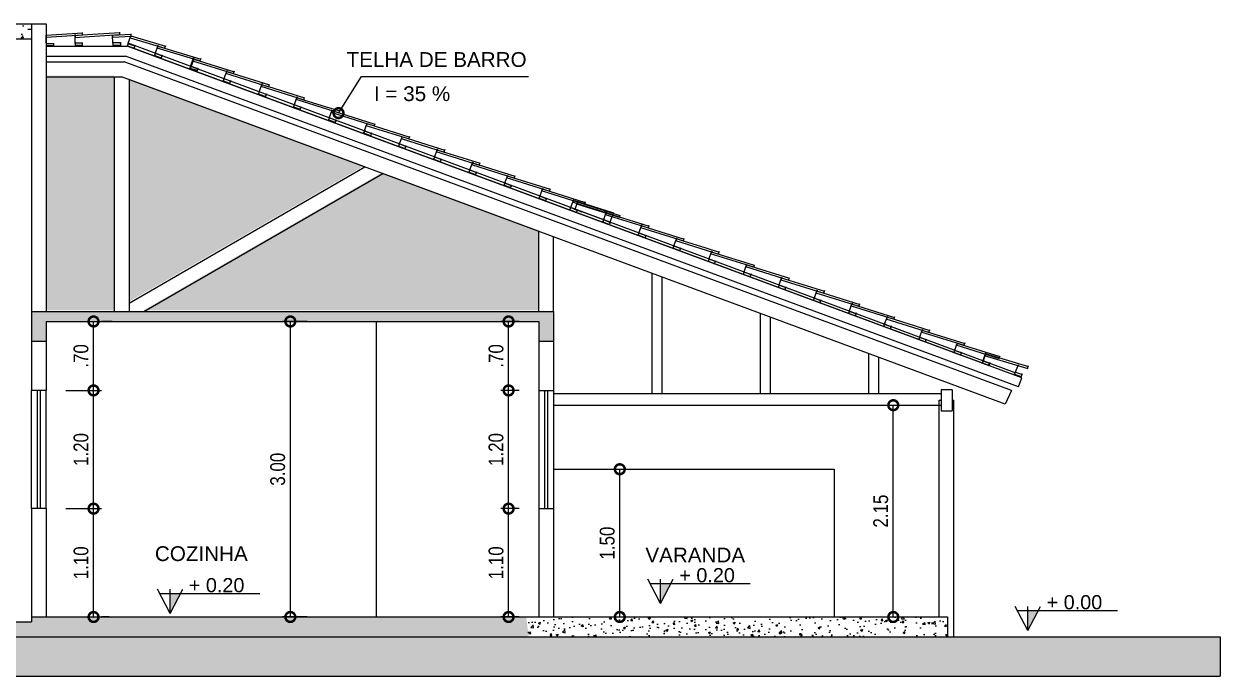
# Model space of a CAD drawing. Extents: x -109 to 1815, y -14679 to 345.
# Drawn here: x -93.93 to -81.78, y -56.16 to -49.54 of the extents above; entities that cross this region are included whole.
import ezdxf

# ---------------------------------------------------------------- set-up
doc = ezdxf.new("R2010")
doc.units = 0
doc.header["$MEASUREMENT"] = 0
doc.layers.get('0').update_dxf_attribs({"linetype": 'CONTINUOUS'})
doc.layers.get('DEFPOINTS').update_dxf_attribs({"linetype": 'CONTINUOUS'})
for name, color, linetype in [('A-Wall-G', 2, 'CONTINUOUS'), ('CAIBRO', 1, 'CONTINUOUS'), ('corte-caibro', 2, 'CONTINUOUS'), ('corte-telha', 3, 'CONTINUOUS'), ('COTA', 1, 'CONTINUOUS'), ('LINHA-TELHA-VISTA', 1, 'CONTINUOUS'), ('linha-vista-3', 1, 'CONTINUOUS'), ('muro', 4, 'CONTINUOUS'), ('PAREDE', 6, 'CONTINUOUS'), ('PILAR', 5, 'CONTINUOUS'), ('PORTA', 3, 'CONTINUOUS'), ('TEXTO', 1, 'CONTINUOUS')]:
    doc.layers.add(name, color=color, linetype=linetype)
doc.styles.add('ARIALN', font='arial.ttf')
doc.styles.add('REGUA120', font='arial.ttf')
doc.styles.add('SIMPLEX', font='techl___.ttf')
doc.dimstyles.new('50model', dxfattribs={"dimtxt": 0.15, "dimasz": 0.2, "dimexe": 0.08, "dimexo": 0.2, "dimgap": 0.05, "dimtad": 1, "dimzin": 4, "dimdsep": 46, "dimtxsty": 'SIMPLEX', "dimblk1": 'DOTSMALL', "dimblk2": 'DOTSMALL', "dimsah": 1, "dimcen": 0.2, "dimadec": 0, "dimazin": 0, "dimtfac": 1, "dimtmove": 2, "dimatfit": 3, "dimldrblk": 'DOTSMALL', "dimfxl": 1, "dimtvp": 1, "dimtolj": 1, "dimtzin": 0, "dimarcsym": 0})
pattern_1 = [(50, (0, 0), (0.21517805, -0.01882564), [0.0225, -0.2475]), (355, (0, 0), (-0.0416254, 0.22565764), [0.018, -0.198]), (100.4514, (0.01793, -0.00157), (0.1735528, 0.20683186), [0.01912206, -0.21034263]), (46.1842, (0, 0.06), (0.3201723, -0.0496557), [0.03375, -0.37125]), (96.6356, (0.02668, 0.05586), (0.2803988, 0.2922354), [0.0286831, -0.3155139]), (351.1842, (0, 0.06), (0.2803986, 0.2922356), [0.027, -0.297]), (21, (0.03, 0.045), (0.17907212, -0.12078567), [0.0225, -0.2475]), (326, (0.03, 0.045), (0.0729946, 0.217545), [0.018, -0.198]), (71.4514, (0.04492, 0.03493), (0.2520668, 0.09675915), [0.01912206, -0.21034263]), (37.5, (0, 0), (0.003647957, 0.099868156), [0, -0.1956, 0, -0.201, 0, -0.19875]), (7.5, (0, 0), (0.07892086, 0.11832351), [0, -0.1146, 0, -0.1911, 0, -0.07575]), (327.5, (-0.0669, 0), (0.16014673, -0.00676646), [0, -0.075, 0, -0.234, 0, -0.3105]), (317.5, (-0.0969, 0), (0.17495585, 0.0300315), [0, -0.0975, 0, -0.1554, 0, -0.2205])]

# ---------------------------------------------------------------- blocks, each defined once
blk = doc.blocks.new('_DOTSMALL')
at = {"color": 0, "linetype": 'ByBlock', "ltscale": 0.05, "const_width": 0.5}
blk.add_lwpolyline([(-0.0625, 0, 1), (0.0625, 0, 1)], format="xyb", close=True, dxfattribs=at)
blk = doc.blocks.new('*D152')
at = {"layer": 'COTA', "color": 0, "lineweight": -2, "transparency": 16777216}
for p, q in [((-85.099, -55.56), (-85.099, -53.41)), ((-85.032, -53.41), (-85.019, -53.41)), ((-85.032, -55.56), (-85.019, -55.56))]:
    blk.add_line(p, q, dxfattribs=at)
at = {"layer": 'DEFPOINTS', "color": 0, "transparency": 16777216}
for p in [(-85.232, -53.41), (-85.099, -53.41), (-85.232, -55.56)]:
    blk.add_point(p, dxfattribs=at)
at = {"layer": 'COTA', "color": 0, "lineweight": -2, "transparency": 16777216, "xscale": 0.2, "yscale": 0.2, "zscale": 0.2}
for p, rotation in [((-85.099, -53.41), 90), ((-85.099, -55.56), 270)]:
    blk.add_blockref('_DOTSMALL', p, dxfattribs=dict(at, rotation=rotation))
at = {"layer": 'COTA', "color": 0, "transparency": 16777216, "insert": (-85.226, -54.485), "char_height": 0.15, "attachment_point": 5, "rotation": 90, "style": 'SIMPLEX'}
blk.add_mtext('\\A1;2.15', dxfattribs=at)
blk = doc.blocks.new('*D161')
at = {"layer": 'COTA', "color": 0, "lineweight": -2, "transparency": 16777216}
for p, q in [((-93.499, -54.46), (-93.139, -54.46)), ((-93.219, -55.56), (-93.219, -54.46)), ((-93.06, -55.56), (-93.139, -55.56))]:
    blk.add_line(p, q, dxfattribs=at)
at = {"layer": 'DEFPOINTS', "color": 0, "transparency": 16777216}
for p in [(-93.699, -54.46), (-93.219, -54.46), (-93.26, -55.56)]:
    blk.add_point(p, dxfattribs=at)
at = {"layer": 'COTA', "color": 0, "lineweight": -2, "transparency": 16777216, "xscale": 0.2, "yscale": 0.2, "zscale": 0.2}
for p, rotation in [((-93.219, -54.46), 90), ((-93.219, -55.56), 270)]:
    blk.add_blockref('_DOTSMALL', p, dxfattribs=dict(at, rotation=rotation))
at = {"layer": 'COTA', "color": 0, "transparency": 16777216, "insert": (-93.346, -55.01), "char_height": 0.15, "attachment_point": 5, "rotation": 90, "style": 'SIMPLEX'}
blk.add_mtext('\\A1;1.10', dxfattribs=at)
blk = doc.blocks.new('*D162')
at = {"layer": 'COTA', "color": 0, "lineweight": -2, "transparency": 16777216}
for p, q in [((-93.499, -53.26), (-93.139, -53.26)), ((-93.219, -54.46), (-93.219, -53.26)), ((-93.499, -54.46), (-93.139, -54.46))]:
    blk.add_line(p, q, dxfattribs=at)
at = {"layer": 'DEFPOINTS', "color": 0, "transparency": 16777216}
for p in [(-93.699, -53.26), (-93.219, -53.26), (-93.699, -54.46)]:
    blk.add_point(p, dxfattribs=at)
at = {"layer": 'COTA', "color": 0, "lineweight": -2, "transparency": 16777216, "xscale": 0.2, "yscale": 0.2, "zscale": 0.2}
for p, rotation in [((-93.219, -53.26), 90), ((-93.219, -54.46), 270)]:
    blk.add_blockref('_DOTSMALL', p, dxfattribs=dict(at, rotation=rotation))
at = {"layer": 'COTA', "color": 0, "transparency": 16777216, "insert": (-93.346, -53.86), "char_height": 0.15, "attachment_point": 5, "rotation": 90, "style": 'SIMPLEX'}
blk.add_mtext('\\A1;1.20', dxfattribs=at)
blk = doc.blocks.new('*D163')
at = {"layer": 'COTA', "color": 0, "lineweight": -2, "transparency": 16777216}
for p, q in [((-93.219, -53.26), (-93.219, -52.56)), ((-93.031, -52.56), (-93.139, -52.56)), ((-93.499, -53.26), (-93.139, -53.26))]:
    blk.add_line(p, q, dxfattribs=at)
at = {"layer": 'DEFPOINTS', "color": 0, "transparency": 16777216}
for p in [(-93.231, -52.56), (-93.219, -52.56), (-93.699, -53.26)]:
    blk.add_point(p, dxfattribs=at)
at = {"layer": 'COTA', "color": 0, "lineweight": -2, "transparency": 16777216, "xscale": 0.2, "yscale": 0.2, "zscale": 0.2}
for p, rotation in [((-93.219, -52.56), 90), ((-93.219, -53.26), 270)]:
    blk.add_blockref('_DOTSMALL', p, dxfattribs=dict(at, rotation=rotation))
at = {"layer": 'COTA', "color": 0, "transparency": 16777216, "insert": (-93.346, -52.91), "char_height": 0.15, "attachment_point": 5, "rotation": 90, "style": 'SIMPLEX'}
blk.add_mtext('\\A1;.70', dxfattribs=at)
blk = doc.blocks.new('*D164')
at = {"layer": 'COTA', "color": 0, "lineweight": -2, "transparency": 16777216}
for p, q in [((-91.05, -52.56), (-91.301, -52.56)), ((-91.221, -55.56), (-91.221, -52.56)), ((-91.05, -55.56), (-91.301, -55.56))]:
    blk.add_line(p, q, dxfattribs=at)
at = {"layer": 'DEFPOINTS', "color": 0, "transparency": 16777216}
for p in [(-91.221, -52.56), (-90.85, -52.56), (-90.85, -55.56)]:
    blk.add_point(p, dxfattribs=at)
at = {"layer": 'COTA', "color": 0, "lineweight": -2, "transparency": 16777216, "xscale": 0.2, "yscale": 0.2, "zscale": 0.2}
for p, rotation in [((-91.221, -52.56), 90), ((-91.221, -55.56), 270)]:
    blk.add_blockref('_DOTSMALL', p, dxfattribs=dict(at, rotation=rotation))
at = {"layer": 'COTA', "color": 0, "transparency": 16777216, "insert": (-91.349, -54.06), "char_height": 0.15, "attachment_point": 5, "rotation": 90, "style": 'SIMPLEX'}
blk.add_mtext('\\A1;3.00', dxfattribs=at)
blk = doc.blocks.new('*D165')
at = {"layer": 'COTA', "color": 0, "lineweight": -2, "transparency": 16777216}
for p, q in [((-88.899, -54.46), (-89.085, -54.46)), ((-89.005, -55.56), (-89.005, -54.46)), ((-88.899, -55.56), (-89.085, -55.56))]:
    blk.add_line(p, q, dxfattribs=at)
at = {"layer": 'DEFPOINTS', "color": 0, "transparency": 16777216}
for p in [(-89.005, -54.46), (-88.699, -54.46), (-88.699, -55.56)]:
    blk.add_point(p, dxfattribs=at)
at = {"layer": 'COTA', "color": 0, "lineweight": -2, "transparency": 16777216, "xscale": 0.2, "yscale": 0.2, "zscale": 0.2}
for p, rotation in [((-89.005, -54.46), 90), ((-89.005, -55.56), 270)]:
    blk.add_blockref('_DOTSMALL', p, dxfattribs=dict(at, rotation=rotation))
at = {"layer": 'COTA', "color": 0, "transparency": 16777216, "insert": (-89.132, -55.01), "char_height": 0.15, "attachment_point": 5, "rotation": 90, "style": 'SIMPLEX'}
blk.add_mtext('\\A1;1.10', dxfattribs=at)
blk = doc.blocks.new('*D166')
at = {"layer": 'COTA', "color": 0, "lineweight": -2, "transparency": 16777216}
for p, q in [((-88.899, -53.26), (-89.085, -53.26)), ((-89.005, -54.46), (-89.005, -53.26)), ((-88.899, -54.46), (-89.085, -54.46))]:
    blk.add_line(p, q, dxfattribs=at)
at = {"layer": 'DEFPOINTS', "color": 0, "transparency": 16777216}
for p in [(-89.005, -53.26), (-88.699, -53.26), (-88.699, -54.46)]:
    blk.add_point(p, dxfattribs=at)
at = {"layer": 'COTA', "color": 0, "lineweight": -2, "transparency": 16777216, "xscale": 0.2, "yscale": 0.2, "zscale": 0.2}
for p, rotation in [((-89.005, -53.26), 90), ((-89.005, -54.46), 270)]:
    blk.add_blockref('_DOTSMALL', p, dxfattribs=dict(at, rotation=rotation))
at = {"layer": 'COTA', "color": 0, "transparency": 16777216, "insert": (-89.132, -53.86), "char_height": 0.15, "attachment_point": 5, "rotation": 90, "style": 'SIMPLEX'}
blk.add_mtext('\\A1;1.20', dxfattribs=at)
blk = doc.blocks.new('*D167')
at = {"layer": 'COTA', "color": 0, "lineweight": -2, "transparency": 16777216}
for p, q in [((-88.899, -52.56), (-89.085, -52.56)), ((-89.005, -53.26), (-89.005, -52.56)), ((-88.899, -53.26), (-89.085, -53.26))]:
    blk.add_line(p, q, dxfattribs=at)
at = {"layer": 'DEFPOINTS', "color": 0, "transparency": 16777216}
for p in [(-89.005, -52.56), (-88.699, -52.56), (-88.699, -53.26)]:
    blk.add_point(p, dxfattribs=at)
at = {"layer": 'COTA', "color": 0, "lineweight": -2, "transparency": 16777216, "xscale": 0.2, "yscale": 0.2, "zscale": 0.2}
for p, rotation in [((-89.005, -52.56), 90), ((-89.005, -53.26), 270)]:
    blk.add_blockref('_DOTSMALL', p, dxfattribs=dict(at, rotation=rotation))
at = {"layer": 'COTA', "color": 0, "transparency": 16777216, "insert": (-89.132, -52.91), "char_height": 0.15, "attachment_point": 5, "rotation": 90, "style": 'SIMPLEX'}
blk.add_mtext('\\A1;.70', dxfattribs=at)
blk = doc.blocks.new('*D168')
at = {"layer": 'COTA', "color": 0, "lineweight": -2, "transparency": 16777216}
for p, q in [((-88.052, -54.06), (-87.956, -54.06)), ((-87.876, -55.56), (-87.876, -54.06)), ((-88.052, -55.56), (-87.956, -55.56))]:
    blk.add_line(p, q, dxfattribs=at)
at = {"layer": 'DEFPOINTS', "color": 0, "transparency": 16777216}
for p in [(-87.876, -54.06), (-87.852, -54.06), (-87.852, -55.56)]:
    blk.add_point(p, dxfattribs=at)
at = {"layer": 'COTA', "color": 0, "lineweight": -2, "transparency": 16777216, "xscale": 0.2, "yscale": 0.2, "zscale": 0.2}
for p, rotation in [((-87.876, -54.06), 90), ((-87.876, -55.56), 270)]:
    blk.add_blockref('_DOTSMALL', p, dxfattribs=dict(at, rotation=rotation))
at = {"layer": 'COTA', "color": 0, "transparency": 16777216, "insert": (-88.003, -54.81), "char_height": 0.15, "attachment_point": 5, "rotation": 90, "style": 'SIMPLEX'}
blk.add_mtext('\\A1;1.50', dxfattribs=at)

msp = doc.modelspace()

# ---------------------------------------------------------------- hatches: boundary and pattern name
at = {"layer": 'COTA'}
h = msp.add_hatch(dxfattribs=at)
h.set_pattern_fill('AR-CONC', color=256, scale=0.03, style=0)
h.set_pattern_definition(pattern_1)
h.paths.add_polyline_path([(-93.849, -49.69), (-93.849, -49.54), (-96.849, -49.54), (-96.849, -49.69)])
h = msp.add_hatch(dxfattribs=at)
h.set_pattern_fill('AR-RSHKE', color=256, scale=0.02, style=0)
h.set_pattern_definition([(0, (-700.92735, -289.61334), (0.51, 0.24), [0.12, -0.1, 0.14, -0.06, 0.18, -0.08]), (0, (-700.80735, -289.60334), (0.51, 0.24), [0.1, -0.38, 0.08, -0.12]), (0, (-700.56735, -289.62834), (0.51, 0.24), [0.06, -0.62]), (90, (-700.92735, -289.61334), (-0.17, 0.24), [0.23, -0.73]), (90, (-700.80735, -289.61334), (-0.17, 0.24), [0.225, -0.735]), (90, (-700.70735, -289.61334), (-0.17, 0.24), [0.21, -0.75]), (90, (-700.56735, -289.62834), (-0.17, 0.24), [0.23, -0.73]), (90, (-700.50735, -289.62834), (-0.17, 0.24), [0.23, -0.73]), (90, (-700.32735, -289.61334), (-0.17, 0.24), [0.22, -0.74])])
h.paths.add_polyline_path([(-100.923, -51.069), (-103.204, -51.946), (-103.204, -52.448), (-98.535, -52.448)])
h.paths.add_polyline_path([(-98.385, -50.093), (-100.743, -51), (-98.385, -52.362)])
h.paths.add_polyline_path([(-97.004, -51.143), (-98.235, -51.143), (-98.235, -52.448), (-97.004, -52.448)])
h.paths.add_polyline_path([(-93.013, -50.064), (-93.704, -50.064), (-93.704, -52.448), (-93.013, -52.448)])
h.paths.add_polyline_path([(-90.469, -50.979), (-92.863, -50.092), (-92.863, -52.362)])
h.paths.add_polyline_path([(-88.701, -51.634), (-90.286, -51.047), (-92.713, -52.448), (-88.703, -52.448)])
h = msp.add_hatch(dxfattribs=at)
h.set_pattern_fill('AR-CONC', color=256, scale=0.03, style=0)
h.set_pattern_definition(pattern_1)
h.paths.add_polyline_path([(-88.699, -52.56), (-88.699, -52.76), (-88.549, -52.76), (-88.549, -52.46), (-93.849, -52.46), (-93.849, -52.76), (-93.699, -52.76), (-93.699, -52.56)])
for points in [[(-87.357, -55.223), (-87.461, -55.223), (-87.461, -55.424)], [(-92.337, -55.324), (-92.441, -55.324), (-92.441, -55.525)], [(-83.627, -55.497), (-83.732, -55.497), (-83.732, -55.698)]]:
    msp.add_hatch(color=256, dxfattribs=at).paths.add_polyline_path(points)
h = msp.add_hatch(dxfattribs=at)
h.set_pattern_fill('AR-CONC', color=256, scale=0.03, style=0)
h.set_pattern_definition(pattern_1)
h.paths.add_polyline_path([(-88.8, -55.76), (-88.826, -55.56), (-93.849, -55.56), (-93.849, -55.61), (-96.849, -55.61), (-96.849, -55.56), (-98.537, -55.56), (-98.535, -55.76)])
h = msp.add_hatch(dxfattribs=at)
h.set_pattern_fill('AR-CONC', color=256, scale=0.03, style=0)
h.set_pattern_definition(pattern_1)
h.paths.add_polyline_path([(-84.549, -55.76), (-84.549, -55.56), (-88.826, -55.56), (-88.8, -55.76)])
at = {"layer": 'LINHA-TELHA-VISTA', "linetype": 'Continuous'}
h = msp.add_hatch(dxfattribs=at)
h.set_pattern_fill('AR-PARQ1', color=256, scale=0.03, angle=45, style=0)
h.set_pattern_definition([(135, (-74.65825, -18.01144), (-0.509117, 0), [0.36, -0.36]), (135, (-74.61583, -17.969), (-0.509117, 0), [0.36, -0.36]), (135, (-74.5734, -17.9266), (-0.509117, 0), [0.36, -0.36]), (135, (-74.53098, -17.88416), (-0.509117, 0), [0.36, -0.36]), (135, (-74.48855, -17.84173), (-0.509117, 0), [0.36, -0.36]), (135, (-74.44612, -17.7993), (-0.509117, 0), [0.36, -0.36]), (135, (-74.4037, -17.75688), (-0.509117, 0), [0.36, -0.36]), (45, (-74.9128, -17.75688), (0.509117, 0), [0.36, -0.36]), (45, (-74.95524, -17.71445), (0.509117, 0), [0.36, -0.36]), (45, (-74.99767, -17.67202), (0.509117, 0), [0.36, -0.36]), (45, (-75.0401, -17.6296), (0.509117, 0), [0.36, -0.36]), (45, (-75.08252, -17.58717), (0.509117, 0), [0.36, -0.36]), (45, (-75.12495, -17.54475), (0.509117, 0), [0.36, -0.36]), (45, (-75.16737, -17.50232), (0.509117, 0), [0.36, -0.36])])
h.paths.add_polyline_path([(-81.781, -56.16), (-81.781, -55.76), (-84.474, -55.76), (-107.685, -55.76), (-108.615, -55.76), (-108.608, -56.16)])

# ---------------------------------------------------------------- linework, layer by layer
at = {"layer": 'A-Wall-G'}
for p, q in [((-87.461, -55.424), (-87.59, -55.177)), ((-86.552, -55.223), (-87.566, -55.223)), ((-87.461, -55.424), (-87.333, -55.177)), ((-87.461, -55.424), (-87.461, -55.177)), ((-87.461, -55.424), (-87.461, -55.227)), ((-92.441, -55.525), (-92.57, -55.279)), ((-91.532, -55.324), (-92.546, -55.324)), ((-92.441, -55.525), (-92.313, -55.279)), ((-92.441, -55.525), (-92.441, -55.279)), ((-92.441, -55.525), (-92.441, -55.328)), ((-83.732, -55.698), (-83.86, -55.452)), ((-82.822, -55.497), (-83.836, -55.497)), ((-83.732, -55.698), (-83.603, -55.452)), ((-83.732, -55.698), (-83.732, -55.452)), ((-83.732, -55.698), (-83.732, -55.501))]:
    msp.add_line(p, q, dxfattribs=at)
at = {"layer": 'CAIBRO'}
for p, q in [((-84.12, -53.01), (-92.881, -49.762)), ((-83.795, -53.131), (-92.878, -49.766)), ((-83.9, -53.262), (-83.962, -53.4))]:
    msp.add_line(p, q, dxfattribs=at)
at = {"layer": 'corte-caibro'}
for p, q in [((-93.7, -49.655), (-93.332, -49.631)), ((-93.7, -49.675), (-93.332, -49.651)), ((-93.411, -49.677), (-92.951, -49.647)), ((-93.409, -49.657), (-93.336, -49.652)), ((-93.406, -49.648), (-93.406, -49.679)), ((-93.336, -49.626), (-93.336, -49.652)), ((-93.336, -49.652), (-92.951, -49.627)), ((-93.336, -49.652), (-93.336, -49.656)), ((-93.032, -49.653), (-92.955, -49.648)), ((-93.025, -49.652), (-93.025, -49.672)), ((-93.024, -49.674), (-92.834, -49.664)), ((-93.021, -49.653), (-92.963, -49.65)), ((-92.963, -49.65), (-92.84, -49.644)), ((-92.955, -49.623), (-92.955, -49.648)), ((-92.955, -49.648), (-92.955, -49.655)), ((-92.84, -49.639), (-92.84, -49.665)), ((-92.84, -49.662), (-92.488, -49.767)), ((-93.622, -49.762), (-93.703, -49.763)), ((-93.701, -49.738), (-93.622, -49.737)), ((-93.699, -49.732), (-93.699, -49.766)), ((-93.627, -49.734), (-93.627, -49.767)), ((-93.41, -49.733), (-93.329, -49.732)), ((-93.331, -49.757), (-93.41, -49.758)), ((-93.405, -49.726), (-93.405, -49.761)), ((-93.335, -49.727), (-93.335, -49.764)), ((-93.335, -49.739), (-93.335, -49.729)), ((-93.029, -49.729), (-92.947, -49.728)), ((-93.024, -49.729), (-93.022, -49.762)), ((-92.942, -49.757), (-93.024, -49.757)), ((-92.948, -49.724), (-92.947, -49.757)), ((-92.947, -49.739), (-92.947, -49.729)), ((-92.947, -49.729), (-92.947, -49.762)), ((-92.804, -49.789), (-92.881, -49.762)), ((-92.867, -49.734), (-92.878, -49.766)), ((-92.87, -49.739), (-92.796, -49.766)), ((-92.847, -49.681), (-92.495, -49.786)), ((-92.8, -49.761), (-92.811, -49.792)), ((-92.577, -49.783), (-92.136, -49.915)), ((-92.498, -49.786), (-92.129, -49.896)), ((-92.53, -49.886), (-92.604, -49.859)), ((-92.589, -49.831), (-92.601, -49.864)), ((-92.596, -49.836), (-92.519, -49.863)), ((-92.524, -49.856), (-92.536, -49.891)), ((-92.527, -49.867), (-92.524, -49.858)), ((-92.213, -49.914), (-91.797, -50.044)), ((-92.148, -49.914), (-91.79, -50.026)), ((-92.172, -50.014), (-92.246, -49.988)), ((-92.233, -49.966), (-92.242, -49.998)), ((-92.166, -50.021), (-92.242, -49.993)), ((-92.227, -49.966), (-92.239, -49.997)), ((-92.237, -49.964), (-92.161, -49.992)), ((-92.231, -49.97), (-92.157, -49.998)), ((-92.16, -49.993), (-92.172, -50.024)), ((-92.159, -49.988), (-92.17, -50.019)), ((-92.164, -50.002), (-92.16, -49.993)), ((-91.834, -50.143), (-91.908, -50.116)), ((-91.892, -50.088), (-91.904, -50.121)), ((-91.899, -50.093), (-91.822, -50.121)), ((-91.88, -50.04), (-91.44, -50.177)), ((-91.827, -50.114), (-91.839, -50.148)), ((-91.831, -50.125), (-91.827, -50.116)), ((-91.801, -50.044), (-91.433, -50.159)), ((-91.477, -50.277), (-91.551, -50.249)), ((-91.537, -50.228), (-91.547, -50.26)), ((-91.542, -50.226), (-91.465, -50.254)), ((-91.521, -50.173), (-91.082, -50.31)), ((-91.464, -50.25), (-91.476, -50.282)), ((-91.443, -50.176), (-91.078, -50.291)), ((-91.118, -50.41), (-91.193, -50.382)), ((-91.179, -50.354), (-91.191, -50.387)), ((-91.186, -50.358), (-91.109, -50.386)), ((-91.166, -50.305), (-90.725, -50.443)), ((-91.114, -50.381), (-91.126, -50.412)), ((-91.087, -50.309), (-90.858, -50.38)), ((-90.858, -50.38), (-90.72, -50.423)), ((-90.764, -50.541), (-90.838, -50.514)), ((-90.822, -50.486), (-90.835, -50.519)), ((-90.829, -50.49), (-90.753, -50.519)), ((-90.811, -50.437), (-90.371, -50.574)), ((-90.801, -50.419), (-90.364, -50.556)), ((-90.757, -50.512), (-90.77, -50.546)), ((-90.761, -50.523), (-90.758, -50.513)), ((-90.466, -50.619), (-90.479, -50.652)), ((-90.472, -50.624), (-90.398, -50.651)), ((-90.455, -50.57), (-90.015, -50.707)), ((-90.445, -50.552), (-90.008, -50.689)), ((-90.396, -50.645), (-90.408, -50.678)), ((-90.407, -50.675), (-90.483, -50.646)), ((-90.111, -50.754), (-90.123, -50.786)), ((-90.119, -50.755), (-90.044, -50.783)), ((-90.096, -50.703), (-89.658, -50.84)), ((-90.092, -50.683), (-89.653, -50.82)), ((-90.051, -50.807), (-90.127, -50.779)), ((-90.045, -50.776), (-90.057, -50.808)), ((-90.048, -50.785), (-90.045, -50.777)), ((-89.754, -50.884), (-89.766, -50.916)), ((-89.754, -50.884), (-89.766, -50.916)), ((-89.761, -50.888), (-89.684, -50.916)), ((-89.761, -50.888), (-89.684, -50.916)), ((-89.742, -50.835), (-89.302, -50.973)), ((-89.733, -50.817), (-89.295, -50.954)), ((-89.696, -50.939), (-89.77, -50.911)), ((-89.696, -50.939), (-89.77, -50.911)), ((-89.689, -50.909), (-89.701, -50.944)), ((-89.689, -50.909), (-89.701, -50.944)), ((-89.693, -50.92), (-89.689, -50.911)), ((-89.693, -50.92), (-89.689, -50.911)), ((-89.383, -50.968), (-88.944, -51.105)), ((-89.38, -50.948), (-88.94, -51.086)), ((-89.339, -51.072), (-89.413, -51.044)), ((-89.398, -51.019), (-89.41, -51.051)), ((-89.404, -51.021), (-89.327, -51.049)), ((-89.331, -51.041), (-89.343, -51.074)), ((-89.028, -51.1), (-88.587, -51.238)), ((-89.02, -51.082), (-88.582, -51.218)), ((-88.98, -51.205), (-89.055, -51.177)), ((-89.041, -51.149), (-89.053, -51.182)), ((-89.048, -51.153), (-88.971, -51.182)), ((-88.976, -51.176), (-88.988, -51.208)), ((-88.673, -51.232), (-88.233, -51.369)), ((-88.663, -51.214), (-88.226, -51.351)), ((-88.626, -51.336), (-88.7, -51.309)), ((-88.684, -51.281), (-88.697, -51.314)), ((-88.691, -51.286), (-88.615, -51.314)), ((-88.619, -51.307), (-88.632, -51.341)), ((-88.623, -51.318), (-88.62, -51.308)), ((-88.359, -51.347), (-87.943, -51.477)), ((-88.317, -51.365), (-87.881, -51.501)), ((-88.307, -51.347), (-87.874, -51.483)), ((-88.293, -51.347), (-87.939, -51.457)), ((-88.311, -51.454), (-88.388, -51.426)), ((-88.373, -51.399), (-88.385, -51.43)), ((-88.376, -51.403), (-88.303, -51.431)), ((-88.334, -51.419), (-88.26, -51.446)), ((-88.306, -51.426), (-88.318, -51.457)), ((-88.309, -51.435), (-88.306, -51.426)), ((-88.025, -51.473), (-87.586, -51.61)), ((-87.946, -51.477), (-87.578, -51.592)), ((-87.983, -51.575), (-88.055, -51.549)), ((-87.983, -51.575), (-88.053, -51.549)), ((-88.037, -51.521), (-88.05, -51.554)), ((-88.037, -51.521), (-88.05, -51.554)), ((-88.044, -51.526), (-87.968, -51.554)), ((-88.043, -51.526), (-87.969, -51.554)), ((-87.972, -51.546), (-87.983, -51.575)), ((-87.972, -51.547), (-87.983, -51.575)), ((-87.976, -51.556), (-87.972, -51.546)), ((-87.976, -51.558), (-87.973, -51.548)), ((-87.684, -51.665), (-87.653, -51.579)), ((-87.666, -51.606), (-87.228, -51.743)), ((-87.652, -51.579), (-87.663, -51.607)), ((-87.663, -51.586), (-87.589, -51.609)), ((-87.581, -51.586), (-87.589, -51.609)), ((-87.589, -51.609), (-87.223, -51.724)), ((-87.622, -51.71), (-87.696, -51.682)), ((-87.683, -51.661), (-87.692, -51.693)), ((-87.687, -51.659), (-87.611, -51.687)), ((-87.609, -51.683), (-87.621, -51.714)), ((-87.311, -51.738), (-86.87, -51.876)), ((-87.263, -51.843), (-87.338, -51.815)), ((-87.324, -51.787), (-87.336, -51.819)), ((-87.331, -51.791), (-87.255, -51.819)), ((-87.26, -51.814), (-87.271, -51.845)), ((-87.233, -51.742), (-87.003, -51.813)), ((-87.003, -51.813), (-86.866, -51.856)), ((-86.971, -51.928), (-86.941, -51.845)), ((-86.941, -51.847), (-86.951, -51.873)), ((-86.947, -51.852), (-86.51, -51.988)), ((-86.91, -51.974), (-86.984, -51.947)), ((-86.968, -51.919), (-86.98, -51.952)), ((-86.975, -51.923), (-86.898, -51.952)), ((-86.957, -51.87), (-86.517, -52.007)), ((-86.903, -51.945), (-86.916, -51.979)), ((-86.907, -51.955), (-86.903, -51.946)), ((-86.553, -52.108), (-86.629, -52.079)), ((-86.612, -52.052), (-86.624, -52.085)), ((-86.618, -52.057), (-86.544, -52.084)), ((-86.601, -52.003), (-86.161, -52.14)), ((-86.591, -51.985), (-86.154, -52.122)), ((-86.542, -52.078), (-86.554, -52.111)), ((-86.196, -52.24), (-86.273, -52.212)), ((-86.257, -52.187), (-86.268, -52.218)), ((-86.264, -52.188), (-86.189, -52.216)), ((-86.242, -52.136), (-85.803, -52.273)), ((-86.237, -52.116), (-85.799, -52.253)), ((-86.19, -52.209), (-86.202, -52.241)), ((-86.194, -52.218), (-86.191, -52.21)), ((-85.842, -52.372), (-85.915, -52.344)), ((-85.842, -52.372), (-85.915, -52.344)), ((-85.899, -52.316), (-85.912, -52.349)), ((-85.899, -52.316), (-85.912, -52.349)), ((-85.906, -52.321), (-85.83, -52.349)), ((-85.906, -52.321), (-85.83, -52.349)), ((-85.887, -52.268), (-85.448, -52.406)), ((-85.879, -52.25), (-85.44, -52.387)), ((-85.834, -52.342), (-85.847, -52.376)), ((-85.834, -52.342), (-85.847, -52.376)), ((-85.838, -52.353), (-85.835, -52.344)), ((-85.838, -52.353), (-85.835, -52.344)), ((-85.543, -52.452), (-85.555, -52.484)), ((-85.549, -52.454), (-85.473, -52.482)), ((-85.528, -52.401), (-85.09, -52.538)), ((-85.525, -52.381), (-85.085, -52.519)), ((-85.484, -52.505), (-85.558, -52.477)), ((-85.477, -52.474), (-85.489, -52.507)), ((-85.475, -52.472), (-85.487, -52.505)), ((-85.186, -52.582), (-85.198, -52.615)), ((-85.185, -52.581), (-85.197, -52.614)), ((-85.193, -52.586), (-85.117, -52.615)), ((-85.191, -52.586), (-85.117, -52.614)), ((-85.173, -52.533), (-84.732, -52.671)), ((-85.166, -52.514), (-84.728, -52.651)), ((-85.126, -52.637), (-85.202, -52.608)), ((-85.125, -52.638), (-85.2, -52.61)), ((-85.122, -52.609), (-85.133, -52.64)), ((-85.119, -52.606), (-85.132, -52.638)), ((-85.123, -52.616), (-85.119, -52.606)), ((-84.819, -52.665), (-84.379, -52.802)), ((-84.809, -52.647), (-84.372, -52.784)), ((-84.772, -52.769), (-84.846, -52.742)), ((-84.83, -52.714), (-84.842, -52.747)), ((-84.829, -52.714), (-84.841, -52.747)), ((-84.829, -52.714), (-84.841, -52.747)), ((-84.837, -52.718), (-84.76, -52.747)), ((-84.833, -52.725), (-84.829, -52.714)), ((-84.765, -52.74), (-84.778, -52.774)), ((-84.769, -52.751), (-84.765, -52.741)), ((-84.463, -52.798), (-84.023, -52.935)), ((-84.453, -52.78), (-84.016, -52.917)), ((-84.415, -52.903), (-84.491, -52.874)), ((-84.474, -52.847), (-84.486, -52.88)), ((-84.48, -52.852), (-84.406, -52.879)), ((-84.408, -52.872), (-84.421, -52.904)), ((-84.412, -52.882), (-84.408, -52.872)), ((-84.175, -52.904), (-83.734, -53.036)), ((-84.166, -52.886), (-83.727, -53.017)), ((-84.018, -52.911), (-84.029, -52.941)), ((-84.128, -53.007), (-84.201, -52.981)), ((-84.124, -53.01), (-84.2, -52.982)), ((-84.124, -53.01), (-84.2, -52.982)), ((-84.186, -52.953), (-84.198, -52.986)), ((-84.185, -52.953), (-84.197, -52.986)), ((-84.185, -52.953), (-84.197, -52.986)), ((-84.186, -52.954), (-84.197, -52.986)), ((-84.183, -52.954), (-84.195, -52.987)), ((-84.193, -52.957), (-84.116, -52.985)), ((-84.189, -52.964), (-84.185, -52.953)), ((-84.189, -52.959), (-84.115, -52.986)), ((-84.189, -52.959), (-84.115, -52.986)), ((-84.121, -52.978), (-84.133, -53.012)), ((-84.117, -52.979), (-84.13, -53.011)), ((-84.118, -52.981), (-84.13, -53.013)), ((-84.125, -52.989), (-84.121, -52.979)), ((-84.122, -52.991), (-84.118, -52.981)), ((-84.121, -52.989), (-84.117, -52.979)), ((-83.858, -53.068), (-83.87, -53.101)), ((-83.864, -53.073), (-83.79, -53.099)), ((-83.798, -53.123), (-83.875, -53.095)), ((-83.792, -53.092), (-83.804, -53.124)), ((-83.796, -53.102), (-83.792, -53.092)), ((-93.849, -54.46), (-93.849, -53.26)), ((-93.699, -54.46), (-93.699, -53.26)), ((-88.699, -53.26), (-88.699, -54.46)), ((-88.549, -53.26), (-88.549, -54.46)), ((-88.549, -54.06), (-85.699, -54.06)), ((-85.699, -54.06), (-85.699, -55.56))]:
    msp.add_line(p, q, dxfattribs=at)
at = {"layer": 'corte-telha'}
for p, q in [((-92.562, -49.757), (-92.573, -49.787)), ((-92.569, -49.764), (-92.498, -49.786)), ((-92.498, -49.785), (-92.499, -49.789)), ((-92.489, -49.761), (-92.498, -49.785)), ((-92.203, -49.885), (-92.214, -49.913)), ((-92.214, -49.892), (-92.139, -49.914)), ((-92.203, -49.897), (-92.148, -49.914)), ((-92.139, -49.914), (-92.142, -49.921)), ((-92.131, -49.891), (-92.139, -49.914)), ((-91.864, -50.015), (-91.876, -50.044)), ((-91.871, -50.022), (-91.801, -50.044)), ((-91.791, -50.019), (-91.8, -50.043)), ((-91.8, -50.043), (-91.802, -50.047)), ((-91.518, -50.153), (-91.443, -50.176)), ((-91.507, -50.146), (-91.517, -50.174)), ((-91.435, -50.154), (-91.443, -50.176)), ((-91.443, -50.176), (-91.446, -50.183)), ((-91.152, -50.281), (-91.162, -50.308)), ((-91.158, -50.286), (-91.087, -50.309)), ((-91.087, -50.309), (-91.09, -50.315)), ((-91.079, -50.286), (-91.087, -50.309)), ((-90.795, -50.414), (-90.805, -50.44)), ((-90.722, -50.417), (-90.732, -50.445)), ((-90.44, -50.55), (-90.451, -50.576)), ((-90.364, -50.554), (-90.373, -50.577)), ((-90.084, -50.681), (-90.095, -50.71)), ((-90.01, -50.683), (-90.021, -50.713)), ((-89.727, -50.811), (-89.737, -50.838)), ((-89.654, -50.816), (-89.665, -50.845)), ((-89.653, -50.814), (-89.664, -50.842)), ((-89.369, -50.942), (-89.379, -50.97)), ((-89.297, -50.949), (-89.308, -50.978)), ((-89.014, -51.077), (-89.024, -51.103)), ((-88.941, -51.081), (-88.952, -51.11)), ((-88.657, -51.209), (-88.667, -51.236)), ((-88.584, -51.212), (-88.594, -51.24)), ((-88.349, -51.329), (-88.293, -51.347)), ((-88.302, -51.345), (-88.313, -51.372)), ((-88.228, -51.345), (-88.239, -51.375)), ((-88.01, -51.448), (-88.021, -51.477)), ((-88.017, -51.455), (-87.946, -51.477)), ((-87.939, -51.457), (-87.946, -51.476)), ((-87.946, -51.476), (-87.946, -51.477)), ((-87.874, -51.483), (-87.881, -51.501)), ((-87.589, -51.609), (-87.591, -51.616)), ((-87.297, -51.714), (-87.307, -51.741)), ((-87.304, -51.719), (-87.233, -51.742)), ((-87.224, -51.719), (-87.233, -51.742)), ((-87.233, -51.742), (-87.235, -51.748)), ((-86.868, -51.85), (-86.878, -51.878)), ((-86.586, -51.983), (-86.596, -52.009)), ((-86.51, -51.987), (-86.518, -52.009)), ((-86.229, -52.114), (-86.241, -52.143)), ((-86.156, -52.116), (-86.167, -52.146)), ((-85.872, -52.244), (-85.883, -52.271)), ((-85.8, -52.249), (-85.811, -52.278)), ((-85.799, -52.247), (-85.809, -52.275)), ((-85.514, -52.375), (-85.525, -52.403)), ((-85.443, -52.382), (-85.453, -52.411)), ((-90.349, -52.56), (-90.349, -55.56)), ((-85.159, -52.51), (-85.169, -52.536)), ((-85.086, -52.514), (-85.097, -52.543)), ((-84.803, -52.642), (-84.813, -52.668)), ((-84.73, -52.645), (-84.74, -52.673)), ((-84.448, -52.778), (-84.458, -52.805)), ((-84.374, -52.778), (-84.385, -52.808)), ((-84.16, -52.88), (-84.17, -52.907)), ((-83.729, -53.012), (-83.74, -53.041)), ((-93.699, -53.26), (-93.849, -53.26)), ((-93.789, -54.46), (-93.789, -53.26)), ((-93.759, -54.46), (-93.759, -53.26)), ((-88.699, -53.26), (-88.549, -53.26)), ((-88.639, -53.26), (-88.639, -54.46)), ((-88.609, -53.26), (-88.609, -54.46)), ((-93.699, -54.46), (-93.849, -54.46)), ((-88.699, -54.46), (-88.549, -54.46))]:
    msp.add_line(p, q, dxfattribs=at)
at = {"layer": 'COTA'}
for p, q in [((-93.7, -49.69), (-93.699, -49.69)), ((-89.758, -50.894), (-89.726, -50.808)), ((-87.549, -52.071), (-87.549, -53.29)), ((-87.449, -52.108), (-87.449, -53.29)), ((-85.903, -52.327), (-85.872, -52.241)), ((-86.449, -52.478), (-86.449, -53.29)), ((-86.349, -52.515), (-86.349, -53.29)), ((-85.349, -52.886), (-85.349, -53.29)), ((-85.249, -52.923), (-85.249, -53.29)), ((-88.549, -53.29), (-84.613, -53.29)), ((-88.549, -53.41), (-84.613, -53.41)), ((-84.549, -55.56), (-84.549, -55.76)), ((-107.685, -55.76), (-84.474, -55.76)), ((-84.474, -55.76), (-81.781, -55.76)), ((-108.608, -56.16), (-81.781, -56.16))]:
    msp.add_line(p, q, dxfattribs=at)
at = {"layer": 'LINHA-TELHA-VISTA'}
for p, q in [((-83.829, -53.225), (-83.795, -53.131)), ((-81.781, -55.76), (-81.781, -56.16))]:
    msp.add_line(p, q, dxfattribs=at)
at = {"layer": 'linha-vista-3'}
for p, q in [((-93.699, -49.732), (-93.7, -49.655)), ((-93.405, -49.738), (-93.406, -49.646)), ((-93.024, -49.734), (-93.025, -49.652)), ((-92.867, -49.734), (-92.84, -49.662)), ((-87.974, -51.552), (-92.867, -49.735)), ((-92.593, -49.842), (-92.562, -49.756)), ((-92.234, -49.971), (-92.203, -49.885)), ((-92.229, -49.976), (-92.197, -49.89)), ((-92.2, -49.898), (-92.196, -49.887)), ((-91.896, -50.099), (-91.864, -50.013)), ((-91.539, -50.232), (-91.507, -50.146)), ((-91.183, -50.366), (-91.152, -50.281)), ((-90.826, -50.495), (-90.795, -50.412)), ((-90.471, -50.631), (-90.44, -50.547)), ((-90.115, -50.764), (-90.083, -50.679)), ((-89.758, -50.894), (-89.726, -50.808)), ((-89.401, -51.027), (-89.369, -50.942)), ((-89.045, -51.161), (-89.014, -51.077)), ((-88.688, -51.291), (-88.657, -51.207)), ((-88.375, -51.409), (-88.343, -51.323)), ((-88.345, -51.331), (-88.341, -51.32)), ((-88.333, -51.426), (-88.302, -51.342)), ((-83.863, -53.08), (-88.388, -51.4)), ((-88.041, -51.532), (-88.01, -51.446)), ((-87.974, -51.552), (-87.945, -51.474)), ((-87.329, -51.799), (-87.297, -51.714)), ((-86.616, -52.064), (-86.585, -51.98)), ((-86.26, -52.196), (-86.229, -52.112)), ((-85.903, -52.327), (-85.872, -52.241)), ((-85.546, -52.46), (-85.515, -52.374)), ((-85.191, -52.594), (-85.159, -52.51)), ((-84.833, -52.723), (-84.803, -52.64)), ((-84.478, -52.859), (-84.447, -52.775)), ((-84.19, -52.962), (-84.16, -52.879)), ((-84.187, -52.965), (-84.155, -52.879)), ((-84.158, -52.886), (-84.154, -52.876)), ((-83.86, -53.082), (-83.828, -52.996))]:
    msp.add_line(p, q, dxfattribs=at)
at = {"layer": 'muro'}
for p, q in [((-84.613, -53.253), (-84.613, -53.468)), ((-84.502, -53.253), (-84.613, -53.253)), ((-84.502, -53.253), (-84.502, -53.468)), ((-84.613, -53.468), (-84.502, -53.468))]:
    msp.add_line(p, q, dxfattribs=at)
at = {"layer": 'PAREDE'}
for p, q in [((-96.999, -49.54), (-93.699, -49.54)), ((-93.849, -49.54), (-93.849, -53.26)), ((-93.699, -49.54), (-93.699, -52.46)), ((-96.849, -49.69), (-93.849, -49.69)), ((-88.699, -52.46), (-88.697, -51.646)), ((-88.549, -52.46), (-88.549, -51.7)), ((-93.849, -52.46), (-88.549, -52.46)), ((-88.549, -52.46), (-88.549, -53.26)), ((-93.699, -52.56), (-88.699, -52.56)), ((-93.699, -52.56), (-93.699, -53.26)), ((-88.699, -52.56), (-88.699, -53.26)), ((-93.849, -52.76), (-93.699, -52.76)), ((-88.699, -52.76), (-88.549, -52.76)), ((-93.849, -54.46), (-93.849, -55.61)), ((-93.699, -54.46), (-93.699, -55.56)), ((-88.699, -54.46), (-88.699, -55.56)), ((-88.549, -54.46), (-88.549, -55.56)), ((-96.849, -55.61), (-93.849, -55.61)), ((-93.849, -55.56), (-84.549, -55.56)), ((-93.849, -55.56), (-84.549, -55.56))]:
    msp.add_line(p, q, dxfattribs=at)
at = {"layer": 'PILAR'}
for p, q in [((-84.634, -55.56), (-84.634, -53.36)), ((-84.634, -53.36), (-84.613, -53.36)), ((-84.502, -53.36), (-84.484, -53.36)), ((-84.484, -55.76), (-84.484, -53.36))]:
    msp.add_line(p, q, dxfattribs=at)
at = {"layer": 'PORTA', "color": 3}
for p, q in [((-93.699, -49.766), (-92.878, -49.766)), ((-93.699, -49.866), (-92.896, -49.866)), ((-83.829, -53.225), (-92.896, -49.866)), ((-93.699, -49.926), (-92.907, -49.926)), ((-83.9, -53.262), (-92.907, -49.926)), ((-93.699, -50.076), (-92.93, -50.076)), ((-93.009, -50.076), (-93.009, -52.46)), ((-83.962, -53.4), (-92.934, -50.076)), ((-92.859, -50.104), (-92.859, -52.46)), ((-92.859, -52.373), (-90.464, -50.991)), ((-92.709, -52.46), (-90.282, -51.058))]:
    msp.add_line(p, q, dxfattribs=at)

# ---------------------------------------------------------------- texts
at = {"layer": 'PORTA', "color": 3, "style": 'REGUA120'}
for s, p in [('TELHA DE BARRO', (-90.65, -49.976)), ('I = 35 %', (-90.372, -50.323)), ('COZINHA', (-92.596, -54.992)), ('VARANDA', (-87.616, -55.006))]:
    msp.add_text(s, height=0.15, dxfattribs=at).set_placement(p)
at = {"layer": 'TEXTO', "style": 'ARIALN'}
for s, p in [('+ 0.20', (-87.272, -55.208)), ('+ 0.20', (-92.252, -55.309)), ('+ 0.00', (-83.542, -55.482))]:
    msp.add_text(s, height=0.144, dxfattribs=at).set_placement(p)

# ---------------------------------------------------------------- dimensions: what is measured, and where the dimension line sits
at = {"layer": 'COTA'}
for base, p1, p2, picture, middle in [((-93.219, -52.56), (-93.699, -53.26), (-93.231, -52.56), '*D163', (-93.346, -52.91)), ((-91.221, -52.56), (-90.85, -55.56), (-90.85, -52.56), '*D164', (-91.349, -54.06)), ((-89.005, -52.56), (-88.699, -53.26), (-88.699, -52.56), '*D167', (-89.132, -52.91)), ((-93.219, -53.26), (-93.699, -54.46), (-93.699, -53.26), '*D162', (-93.346, -53.86)), ((-89.005, -53.26), (-88.699, -54.46), (-88.699, -53.26), '*D166', (-89.132, -53.86)), ((-85.099, -53.41), (-85.232, -55.56), (-85.232, -53.41), '*D152', (-85.226, -54.485)), ((-87.876, -54.06), (-87.852, -55.56), (-87.852, -54.06), '*D168', (-88.003, -54.81)), ((-93.219, -54.46), (-93.26, -55.56), (-93.699, -54.46), '*D161', (-93.346, -55.01)), ((-89.005, -54.46), (-88.699, -55.56), (-88.699, -54.46), '*D165', (-89.132, -55.01))]:
    dim = msp.add_linear_dim(base=base, p1=p1, p2=p2, angle=90, dimstyle='50model', dxfattribs=at)
    dim.commit()
    dim.dimension.update_dxf_attribs({"geometry": picture, "text_midpoint": middle})

# ---------------------------------------------------------------- leaders
msp.add_leader([(-90.732, -50.445), (-90.498, -50.072), (-88.802, -50.072)], dimstyle='50model', override={"dimgap": 0.05, "dimtad": 0}, dxfattribs=at)

doc.saveas('drawing.dxf')
